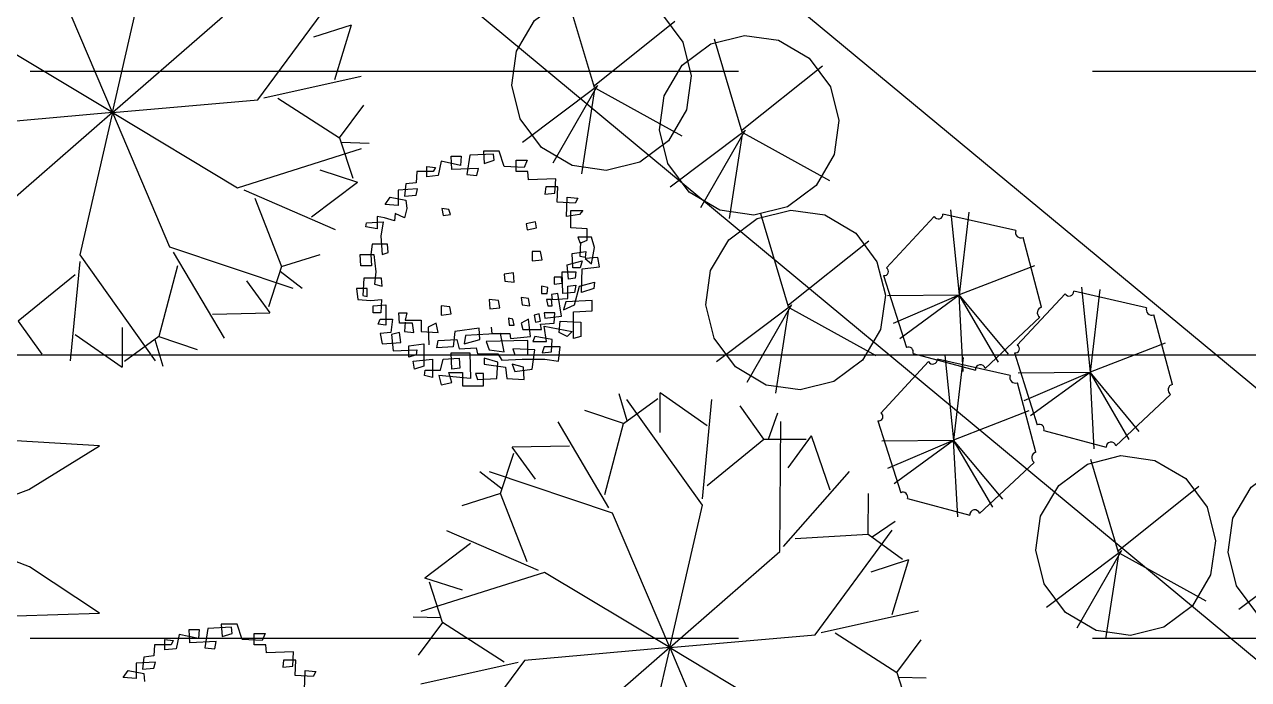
# Model space of a CAD drawing. Header units: millimetres. Extents: x 14950 to 15746, y 1103 to 1809.
# Drawn here: x 15449.818 to 15454.139, y 1470.82 to 1473.13 of the extents above; entities that cross this region are included whole.
import ezdxf
from ezdxf.xclip import XClip

# ---------------------------------------------------------------- set-up
doc = ezdxf.new("R2010")
doc.units = ezdxf.units.MM
doc.header["$LTSCALE"] = 10
doc.header["$MEASUREMENT"] = 0
doc.header["$XCLIPFRAME"] = 2
doc.linetypes.add('HIDDEN', pattern=[0.375, 0.25, -0.125])
for name, color, linetype in [('TN-CABL', 4, 'Continuous'), ('TZ-BASE', 253, 'Continuous'), ('TZ-CABL', 4, 'Continuous')]:
    doc.layers.add(name, color=color, linetype=linetype)
doc.linetypes.add('ZIGZAG', pattern='A,0.0001,-0.2,[131,ltypeshp.shx,S=0.2,R=0,X=-0.2,Y=0],-0.4,[131,ltypeshp.shx,S=0.2,R=180,X=0.2,Y=0],-0.2', length=0.8001)

# ---------------------------------------------------------------- blocks, each defined once
blk = doc.blocks.new('JD-DGHCDGH7DFXH')
at = {"layer": 'TZ-BASE'}
for p, q in [((388.9297, 17.0243), (424.2917, -12.3251)), ((409.5981, 0.8144), (416.8518, -5.191)), ((412.7949, -4.2054), (412.9103, -3.7035)), ((412.7949, -4.2054), (412.5933, -3.7315)), ((413.3079, -4.1601), (413.5806, -3.7912)), ((414.4967, -4.1166), (414.3986, -3.7881)), ((412.7949, -4.2054), (413.1833, -3.8672)), ((414.497, -4.1091), (414.7806, -3.883)), ((413.5057, -3.9385), (413.6386, -3.8953)), ((413.5798, -4.089), (413.6386, -3.8953)), ((412.7949, -4.2054), (412.3532, -3.9405)), ((415.018, -4.2741), (414.9199, -3.9457)), ((415.0183, -4.2666), (415.3019, -4.0405)), ((413.3297, -4.153), (413.6734, -4.0766)), ((414.5039, -4.1142), (414.2425, -4.3108)), ((414.5076, -4.1093), (414.3496, -4.3837)), ((414.4965, -4.1241), (414.4508, -4.4213)), ((414.5002, -4.1192), (414.8054, -4.2873)), ((412.7949, -4.2054), (413.3079, -4.1601)), ((413.3794, -4.1541), (413.597, -4.294)), ((413.597, -4.294), (413.6824, -4.1786)), ((412.7949, -4.2054), (412.2819, -4.2507)), ((412.7949, -4.2054), (412.4065, -4.5436)), ((412.7949, -4.2054), (412.6794, -4.7073)), ((412.7949, -4.2054), (412.9965, -4.6793)), ((412.7949, -4.2054), (413.2365, -4.4703)), ((415.0252, -4.2718), (414.7638, -4.4683)), ((415.0289, -4.2669), (414.8708, -4.5412)), ((415.0214, -4.2767), (415.3266, -4.4448)), ((413.597, -4.294), (413.6433, -4.4364)), ((413.6021, -4.3096), (413.7008, -4.3128)), ((415.0177, -4.2816), (414.972, -4.5788)), ((413.2365, -4.4703), (413.674, -4.3322)), ((413.9907, -4.359), (414.0261, -4.359)), ((413.9932, -4.406), (413.9907, -4.359)), ((414.0261, -4.359), (414.0235, -4.3916)), ((414.0564, -4.3554), (414.0463, -4.4241)), ((414.1399, -4.3518), (414.0564, -4.3554)), ((414.1045, -4.341), (414.107, -4.3843)), ((414.1601, -4.341), (414.1045, -4.341)), ((414.1424, -4.3735), (414.1399, -4.3518)), ((414.1778, -4.3952), (414.1601, -4.341)), ((413.5268, -4.4072), (413.6598, -4.4504)), ((413.9046, -4.3952), (413.935, -4.3988)), ((413.9046, -4.4313), (413.9046, -4.3952)), ((413.935, -4.3988), (413.9274, -4.4133)), ((413.9552, -4.3771), (413.9451, -4.4277)), ((414.0235, -4.3916), (413.9552, -4.3771)), ((414.0868, -4.4024), (413.9932, -4.406)), ((414.0817, -4.4277), (414.0868, -4.4024)), ((414.107, -4.3843), (414.1424, -4.3735)), ((414.2487, -4.3988), (414.1778, -4.3952)), ((414.2208, -4.3735), (414.2588, -4.3735)), ((414.2208, -4.4133), (414.2208, -4.3735)), ((414.2588, -4.3735), (414.2487, -4.3988)), ((413.4983, -4.5726), (413.6598, -4.4504)), ((413.8692, -4.4133), (413.8667, -4.453)), ((413.9274, -4.4133), (413.8692, -4.4133)), ((413.9451, -4.4277), (413.9046, -4.4313)), ((414.0463, -4.4241), (414.0817, -4.4277)), ((414.2613, -4.4133), (414.2208, -4.4133)), ((414.2638, -4.4422), (414.2613, -4.4133)), ((414.36, -4.4386), (414.2638, -4.4422)), ((414.3574, -4.4892), (414.36, -4.4386)), ((413.2584, -4.4774), (413.5813, -4.6176)), ((413.8718, -4.4747), (413.8035, -4.4783)), ((413.8035, -4.4783), (413.8035, -4.5325)), ((413.8313, -4.4566), (413.8262, -4.5)), ((413.8667, -4.453), (413.8313, -4.4566)), ((413.8667, -4.4964), (413.8718, -4.4747)), ((414.3245, -4.4675), (414.322, -4.4928)), ((414.322, -4.4928), (414.3574, -4.4892)), ((414.3675, -4.4675), (414.3245, -4.4675)), ((414.365, -4.5217), (414.3675, -4.4675)), ((413.2979, -4.5075), (413.3918, -4.7486)), ((413.7579, -4.5289), (413.7756, -4.5036)), ((413.8035, -4.5325), (413.7579, -4.5289)), ((413.7756, -4.5036), (413.8313, -4.5145)), ((413.8262, -4.5), (413.8667, -4.4964)), ((413.8313, -4.5145), (413.8338, -4.5434)), ((414.4282, -4.5253), (414.365, -4.5217)), ((414.3979, -4.5723), (414.4004, -4.5036)), ((414.4004, -4.5036), (414.4384, -4.5072)), ((414.4384, -4.5072), (414.4282, -4.5253)), ((413.7554, -4.5759), (413.7301, -4.5723)), ((413.7301, -4.5723), (413.7301, -4.6157)), ((413.7908, -4.5868), (413.7554, -4.5759)), ((413.7934, -4.5615), (413.7908, -4.5868)), ((413.8262, -4.5759), (413.7934, -4.5615)), ((413.8338, -4.5434), (413.8262, -4.5759)), ((413.9831, -4.547), (413.9578, -4.5434)), ((413.9578, -4.5434), (413.9628, -4.5687)), ((413.9628, -4.5687), (413.9881, -4.5651)), ((413.9881, -4.5651), (413.9831, -4.547)), ((414.4434, -4.5651), (414.3979, -4.5723)), ((414.4131, -4.5506), (414.4561, -4.5506)), ((414.4131, -4.6121), (414.4131, -4.5506)), ((414.4561, -4.5506), (414.4434, -4.5651)), ((415.1818, -4.8909), (415.0836, -4.5625)), ((415.6964, -4.5718), (415.5275, -4.7532)), ((415.9841, -4.6212), (415.7271, -4.5632)), ((415.754, -4.5488), (415.7845, -4.8487)), ((415.8185, -4.557), (415.7845, -4.8487)), ((413.6896, -4.6085), (413.6922, -4.594)), ((413.7301, -4.6157), (413.6896, -4.6085)), ((413.6922, -4.594), (413.7504, -4.5904)), ((413.7504, -4.5904), (413.7428, -4.641)), ((414.2891, -4.5904), (414.2562, -4.5976)), ((414.2562, -4.5976), (414.2588, -4.6193)), ((414.2588, -4.6193), (414.2917, -4.6121)), ((414.2917, -4.6121), (414.2891, -4.5904)), ((414.4712, -4.6157), (414.4131, -4.6121)), ((414.4712, -4.6554), (414.4712, -4.6157)), ((413.7428, -4.641), (413.7478, -4.706)), ((414.4384, -4.6446), (414.446, -4.6663)), ((414.4864, -4.6446), (414.4384, -4.6446)), ((414.446, -4.6663), (414.4712, -4.6554)), ((414.446, -4.7133), (414.4485, -4.6627)), ((414.4965, -4.6807), (414.4864, -4.6446)), ((415.182, -4.8834), (415.4656, -4.6573)), ((416.0751, -4.8916), (416.0097, -4.6462)), ((412.6794, -4.7073), (412.946, -5.0807)), ((412.9965, -4.6793), (413.4316, -4.8247)), ((413.01, -4.6979), (413.1889, -5.0011)), ((413.3918, -4.7486), (413.5286, -4.7054)), ((413.6694, -4.706), (413.7175, -4.706)), ((413.6719, -4.7458), (413.6694, -4.706)), ((413.7124, -4.6699), (413.7074, -4.706)), ((413.7074, -4.706), (413.7099, -4.7458)), ((413.7655, -4.6699), (413.7124, -4.6699)), ((413.7175, -4.706), (413.7251, -4.7675)), ((413.7478, -4.706), (413.7681, -4.6988)), ((413.7681, -4.6988), (413.7655, -4.6699)), ((414.3068, -4.6952), (414.2765, -4.6952)), ((414.2765, -4.6952), (414.2765, -4.7277)), ((414.3119, -4.7241), (414.3068, -4.6952)), ((414.4181, -4.7024), (414.4662, -4.6952)), ((414.4207, -4.753), (414.4181, -4.7024)), ((414.4662, -4.6952), (414.4637, -4.7169)), ((414.4864, -4.7386), (414.4965, -4.6807)), ((412.6794, -4.7303), (412.6459, -5.0807)), ((413.0243, -4.7455), (412.9585, -4.9957)), ((413.3918, -4.7486), (413.3455, -4.891)), ((413.7099, -4.7458), (413.6719, -4.7458)), ((414.2765, -4.7277), (414.3119, -4.7241)), ((414.4004, -4.7422), (414.4535, -4.7277)), ((414.4055, -4.7928), (414.4004, -4.7422)), ((414.446, -4.753), (414.4207, -4.753)), ((414.4637, -4.7169), (414.446, -4.7133)), ((414.4535, -4.7277), (414.446, -4.753)), ((414.4535, -4.7567), (414.5142, -4.7494)), ((414.5092, -4.7169), (414.4637, -4.7205)), ((414.4637, -4.7205), (414.4864, -4.7386)), ((414.5142, -4.7494), (414.5092, -4.7169)), ((416.0498, -4.7456), (415.7845, -4.8487)), ((412.663, -4.7772), (412.4627, -4.9409)), ((413.3867, -4.7642), (413.4647, -4.8247)), ((413.6821, -4.7892), (413.6795, -4.8506)), ((413.7453, -4.7892), (413.6821, -4.7892)), ((413.7251, -4.7675), (413.72, -4.8109)), ((413.7478, -4.8181), (413.7453, -4.7892)), ((414.2107, -4.7711), (414.1778, -4.7747)), ((414.1778, -4.7747), (414.1804, -4.8)), ((414.2132, -4.8036), (414.2107, -4.7711)), ((414.3802, -4.7856), (414.3549, -4.7856)), ((414.3549, -4.7856), (414.3549, -4.8109)), ((414.3827, -4.8073), (414.3802, -4.7856)), ((414.3827, -4.7675), (414.4308, -4.7675)), ((414.3852, -4.8434), (414.3827, -4.7675)), ((414.4282, -4.7892), (414.4055, -4.7928)), ((414.4308, -4.7675), (414.4282, -4.7892)), ((414.451, -4.8398), (414.4535, -4.7567)), ((415.5173, -4.7801), (415.5983, -5.0343)), ((413.2684, -4.7989), (413.3506, -4.912)), ((413.6568, -4.8253), (413.6618, -4.8651)), ((413.6947, -4.8253), (413.6568, -4.8253)), ((413.6947, -4.8542), (413.6947, -4.8253)), ((413.72, -4.8109), (413.7478, -4.8181)), ((414.1804, -4.8), (414.2132, -4.8036)), ((414.3321, -4.8217), (414.3094, -4.8181)), ((414.3094, -4.8181), (414.3094, -4.8434)), ((414.3296, -4.8434), (414.3321, -4.8217)), ((414.3549, -4.8109), (414.3827, -4.8073)), ((414.403, -4.8181), (414.4308, -4.8145)), ((414.403, -4.8615), (414.403, -4.8181)), ((414.4308, -4.8145), (414.4257, -4.8398)), ((414.4257, -4.8832), (414.4434, -4.8181)), ((414.4434, -4.8181), (414.4965, -4.8036)), ((414.494, -4.8253), (414.451, -4.8398)), ((414.4965, -4.8036), (414.494, -4.8253)), ((416.4459, -4.8937), (416.1889, -4.8357)), ((416.2158, -4.8213), (416.2463, -5.1212)), ((416.2803, -4.8295), (416.2463, -5.1212)), ((413.6618, -4.8651), (413.7074, -4.8687)), ((413.6795, -4.8506), (413.6947, -4.8542)), ((413.7074, -4.8687), (413.7453, -4.8651)), ((413.7453, -4.8651), (413.7428, -4.9121)), ((414.1576, -4.8687), (414.1247, -4.8651)), ((414.1247, -4.8651), (414.1272, -4.8976)), ((414.1627, -4.894), (414.1576, -4.8687)), ((414.2638, -4.8615), (414.2385, -4.8579)), ((414.2385, -4.8579), (414.2411, -4.8832)), ((414.2689, -4.8868), (414.2638, -4.8615)), ((414.3094, -4.8434), (414.3296, -4.8434)), ((414.3448, -4.8651), (414.3271, -4.8651)), ((414.3271, -4.8651), (414.3321, -4.8868)), ((414.3675, -4.8434), (414.3448, -4.847)), ((414.3448, -4.847), (414.3473, -4.8651)), ((414.3473, -4.8868), (414.3448, -4.8651)), ((414.3473, -4.8651), (414.403, -4.8615)), ((414.3802, -4.9229), (414.3675, -4.8434)), ((414.4257, -4.8398), (414.3852, -4.8434)), ((414.3954, -4.8723), (414.3878, -4.9012)), ((414.489, -4.8687), (414.3954, -4.8723)), ((414.489, -4.9048), (414.489, -4.8687)), ((415.5307, -4.8507), (415.7845, -4.8487)), ((415.5524, -4.9478), (415.7845, -4.8487)), ((415.5743, -5.0018), (415.7845, -4.8487)), ((415.9583, -5.0574), (415.7845, -4.8487)), ((415.923, -5.0856), (415.7845, -4.8487)), ((415.7989, -5.119), (415.7845, -4.8487)), ((416.1582, -4.8443), (415.9893, -5.0257)), ((413.1481, -4.9159), (413.3506, -4.912)), ((413.7149, -4.8868), (413.7605, -4.8832)), ((413.7149, -4.9121), (413.7149, -4.8868)), ((413.7428, -4.9121), (413.7149, -4.9121)), ((413.7605, -4.8832), (413.7605, -4.9555)), ((413.806, -4.9121), (413.8338, -4.9121)), ((413.8085, -4.9482), (413.806, -4.9121)), ((413.8338, -4.9121), (413.8288, -4.9374)), ((413.9856, -4.8904), (413.9552, -4.8868)), ((413.9552, -4.8868), (413.9552, -4.9193)), ((413.9552, -4.9193), (413.9907, -4.9157)), ((413.9907, -4.9157), (413.9856, -4.8904)), ((414.1272, -4.8976), (414.1627, -4.894)), ((414.2411, -4.8832), (414.2689, -4.8868)), ((414.3018, -4.9157), (414.2841, -4.9193)), ((414.2841, -4.9193), (414.2891, -4.9446)), ((414.3068, -4.941), (414.3018, -4.9157)), ((414.3195, -4.9121), (414.322, -4.9302)), ((414.3574, -4.9121), (414.3195, -4.9121)), ((414.322, -4.9302), (414.3802, -4.9229)), ((414.3321, -4.8868), (414.3473, -4.8868)), ((414.3549, -4.9482), (414.3574, -4.9121)), ((414.3878, -4.9012), (414.4257, -4.8832)), ((414.4232, -4.9085), (414.489, -4.9048)), ((414.4232, -5.0024), (414.4232, -4.9085)), ((415.1889, -4.8886), (414.9275, -5.0851)), ((415.1926, -4.8836), (415.0346, -5.158)), ((415.1815, -4.8984), (415.1358, -5.1956)), ((415.1852, -4.8935), (415.4904, -5.0616)), ((416.5369, -5.1641), (416.4715, -4.9187)), ((412.4627, -4.9409), (412.5461, -5.0577)), ((412.8291, -4.9639), (412.8291, -5.1037)), ((413.7326, -4.9518), (413.7402, -4.9338)), ((413.7605, -4.9555), (413.7326, -4.9518)), ((413.7402, -4.9338), (413.7832, -4.9338)), ((413.7832, -4.9338), (413.7782, -4.9808)), ((413.8541, -4.9482), (413.8085, -4.9482)), ((413.8288, -4.9446), (413.8262, -4.9771)), ((413.8288, -4.9374), (413.8844, -4.9374)), ((413.8591, -4.9808), (413.8541, -4.9482)), ((413.8844, -4.9374), (413.8844, -4.9771)), ((413.9375, -4.9482), (413.9097, -4.9627)), ((413.9097, -4.9627), (413.9122, -5.0241)), ((413.9451, -4.9808), (413.9375, -4.9482)), ((414.0893, -4.9663), (414.0033, -4.9771)), ((414.0918, -5.0061), (414.0893, -4.9663)), ((414.1323, -4.9627), (414.1348, -4.9844)), ((414.2082, -4.9338), (414.193, -4.9302)), ((414.193, -4.9302), (414.1955, -4.9555)), ((414.1955, -4.9555), (414.2132, -4.9555)), ((414.2132, -4.9555), (414.2082, -4.9338)), ((414.2638, -4.9338), (414.2385, -4.9482)), ((414.2385, -4.9482), (414.2436, -4.9699)), ((414.2714, -4.9952), (414.2638, -4.9338)), ((414.2891, -4.9446), (414.3068, -4.941)), ((414.3068, -4.9518), (414.3549, -4.9482)), ((414.3094, -4.9699), (414.3068, -4.9518)), ((414.3195, -4.9591), (414.4181, -4.9771)), ((414.3271, -5.0133), (414.3195, -4.9591)), ((414.3726, -4.9808), (414.3751, -4.941)), ((414.3751, -4.941), (414.4485, -4.9446)), ((414.4485, -4.9446), (414.4485, -4.9952)), ((415.8759, -5.1079), (416.0686, -4.9271)), ((412.663, -4.9878), (412.8291, -5.1037)), ((412.9585, -4.9957), (412.8374, -5.0837)), ((412.9452, -5.0053), (412.9727, -5.1002)), ((412.9585, -4.9957), (413.0946, -5.0412)), ((413.7782, -4.9808), (413.7402, -4.9844)), ((413.7402, -4.9844), (413.7478, -5.0205)), ((413.8085, -4.9808), (413.7807, -4.988)), ((413.7807, -4.988), (413.7858, -5.0458)), ((413.8136, -5.0169), (413.8085, -4.9808)), ((413.8262, -4.9771), (413.8591, -4.9808)), ((413.8844, -4.9771), (413.9451, -4.9808)), ((413.9401, -5.035), (413.9451, -5.0097)), ((413.9451, -5.0097), (414.0109, -5.0061)), ((414.0033, -4.9771), (413.9982, -5.0314)), ((414.0109, -5.0061), (414.0185, -5.0386)), ((414.0412, -4.9916), (414.0362, -5.0205)), ((414.0362, -5.0205), (414.0918, -5.0061)), ((414.1652, -4.9844), (414.0412, -4.9916)), ((414.2613, -5.0097), (414.1146, -5.0133)), ((414.1348, -4.9844), (414.1981, -4.9844)), ((414.1778, -5.0494), (414.1652, -4.9844)), ((414.1981, -4.9844), (414.2006, -5.0024)), ((414.2006, -5.0024), (414.2714, -4.9952)), ((414.2436, -4.9699), (414.3094, -4.9699)), ((414.2613, -5.0603), (414.2613, -5.0097)), ((414.2866, -4.9952), (414.279, -5.0133)), ((414.3473, -5.0061), (414.2866, -4.9952)), ((414.3448, -5.0494), (414.3473, -5.0061)), ((414.4004, -4.9952), (414.3726, -4.9808)), ((414.4181, -4.9771), (414.4004, -4.9952)), ((414.4485, -4.9952), (414.4232, -5.0024)), ((413.7478, -5.0205), (413.8136, -5.0169)), ((413.7858, -5.0458), (413.8692, -5.0422)), ((413.8414, -5.0277), (413.8945, -5.0205)), ((413.8414, -5.0675), (413.8414, -5.0277)), ((413.8692, -5.0422), (413.8667, -5.0603)), ((413.8945, -5.0205), (413.8945, -5.1)), ((413.9982, -5.0314), (413.9401, -5.035)), ((413.9907, -5.053), (414.0564, -5.053)), ((413.9932, -5.1109), (413.9907, -5.053)), ((414.0185, -5.0386), (414.0792, -5.035)), ((414.0564, -5.053), (414.0589, -5.1434)), ((414.0792, -5.035), (414.0842, -5.0567)), ((414.1146, -5.0133), (414.1247, -5.0422)), ((414.1247, -5.0422), (414.1778, -5.0494)), ((414.2082, -5.0386), (414.2158, -5.0603)), ((414.2866, -5.0422), (414.2082, -5.0386)), ((414.2765, -5.1109), (414.2866, -5.0422)), ((414.279, -5.0133), (414.3271, -5.0133)), ((414.3195, -5.0314), (414.3119, -5.053)), ((414.3119, -5.053), (414.3448, -5.0494)), ((414.3751, -5.0314), (414.3195, -5.0314)), ((414.3701, -5.082), (414.3751, -5.0314)), ((415.6214, -5.0546), (415.8414, -5.1135)), ((415.9791, -5.0526), (416.0601, -5.3068)), ((416.5116, -5.0182), (416.2463, -5.1212)), ((413.8667, -5.0603), (413.8414, -5.0675)), ((413.8566, -5.082), (413.9249, -5.0747)), ((413.8616, -5.1109), (413.8566, -5.082)), ((413.9249, -5.0747), (413.9249, -5.1398)), ((413.9527, -5.1145), (413.9628, -5.0747)), ((413.9628, -5.0747), (414.0185, -5.0711)), ((414.0185, -5.0711), (414.021, -5.1073)), ((414.0842, -5.0567), (414.1551, -5.0567)), ((414.107, -5.0711), (414.107, -5.0928)), ((414.1551, -5.0856), (414.107, -5.0711)), ((414.107, -5.0928), (414.1829, -5.1037)), ((414.1525, -5.1434), (414.1551, -5.0856)), ((414.1551, -5.0567), (414.1702, -5.0783)), ((414.1702, -5.0783), (414.2411, -5.0747)), ((414.2057, -5.0928), (414.2158, -5.1181)), ((414.2461, -5.1037), (414.2057, -5.0928)), ((414.2158, -5.0603), (414.2613, -5.0603)), ((414.2411, -5.0747), (414.322, -5.0747)), ((414.322, -5.0747), (414.3701, -5.082)), ((415.6765, -5.0838), (415.5076, -5.2652)), ((415.9643, -5.1332), (415.7072, -5.0752)), ((415.7342, -5.0609), (415.7647, -5.3607)), ((415.7987, -5.0691), (415.7647, -5.3607)), ((413.8945, -5.1), (413.8616, -5.1109)), ((413.8971, -5.1326), (413.8996, -5.1145)), ((413.9249, -5.1398), (413.8971, -5.1326)), ((413.8996, -5.1145), (413.9527, -5.1145)), ((413.9476, -5.1326), (413.9552, -5.1651)), ((414.0589, -5.1434), (413.9476, -5.1326)), ((413.9831, -5.1217), (414.0311, -5.1217)), ((413.9932, -5.1579), (413.9831, -5.1217)), ((414.021, -5.1073), (413.9932, -5.1109)), ((414.0311, -5.1217), (414.0311, -5.1687)), ((414.0767, -5.1253), (414.0842, -5.147)), ((414.1045, -5.1253), (414.0767, -5.1253)), ((414.1045, -5.1687), (414.1045, -5.1253)), ((414.1829, -5.1037), (414.1879, -5.1434)), ((414.2158, -5.1181), (414.2765, -5.1109)), ((414.2487, -5.147), (414.2461, -5.1037)), ((415.9925, -5.1232), (416.2463, -5.1212)), ((416.0142, -5.2204), (416.2463, -5.1212)), ((416.0361, -5.2744), (416.2463, -5.1212)), ((416.4201, -5.3299), (416.2463, -5.1212)), ((416.3848, -5.3581), (416.2463, -5.1212)), ((416.2607, -5.3916), (416.2463, -5.1212)), ((413.9552, -5.1651), (413.9932, -5.1579)), ((414.0311, -5.1687), (414.1045, -5.1687)), ((414.0842, -5.147), (414.1525, -5.1434)), ((414.1879, -5.1434), (414.2487, -5.147)), ((416.0553, -5.4037), (415.9898, -5.1583)), ((414.612, -5.2924), (414.5845, -5.1976)), ((414.5988, -5.3021), (414.7199, -5.2141)), ((414.8778, -5.5905), (414.6112, -5.2171)), ((414.7281, -5.3339), (414.7281, -5.1941)), ((414.8942, -5.3099), (414.7281, -5.1941)), ((414.8778, -5.5675), (414.9113, -5.2171)), ((416.3377, -5.3804), (416.5304, -5.1996)), ((414.5988, -5.3021), (414.4626, -5.2566)), ((415.0945, -5.3568), (415.0111, -5.24)), ((415.1109, -5.3568), (415.1444, -5.264)), ((416.03, -5.2577), (415.7647, -5.3607)), ((414.5473, -5.5999), (414.3684, -5.2967)), ((414.5329, -5.5523), (414.5988, -5.3021)), ((415.1508, -5.7542), (415.1546, -5.2954)), ((415.4975, -5.2921), (415.5785, -5.5464)), ((414.8942, -5.5206), (415.0945, -5.3568)), ((415.0945, -5.3568), (415.2442, -5.3568)), ((415.1805, -5.4586), (415.2627, -5.3455)), ((415.3289, -5.5369), (415.2627, -5.3455)), ((416.0832, -5.3271), (416.3032, -5.3861)), ((414.4091, -5.3819), (414.2067, -5.3858)), ((414.2888, -5.4989), (414.2067, -5.3858)), ((415.5109, -5.3628), (415.7647, -5.3607)), ((415.5326, -5.4599), (415.7647, -5.3607)), ((415.5545, -5.5139), (415.7647, -5.3607)), ((415.9385, -5.5695), (415.7647, -5.3607)), ((415.9031, -5.5977), (415.7647, -5.3607)), ((415.779, -5.6311), (415.7647, -5.3607)), ((414.1655, -5.5492), (414.2117, -5.4068)), ((415.8561, -5.6199), (416.0487, -5.4391)), ((416.3468, -5.7571), (416.2487, -5.4287)), ((414.1706, -5.5336), (414.0926, -5.473)), ((414.5608, -5.6185), (414.1256, -5.4731)), ((415.1643, -5.7356), (415.3974, -5.4718)), ((416.3471, -5.7496), (416.6307, -5.5235)), ((414.1655, -5.5492), (414.0286, -5.5924)), ((414.2593, -5.7903), (414.1655, -5.5492)), ((415.4634, -5.6926), (415.4646, -5.549)), ((415.6015, -5.5666), (415.8215, -5.6256)), ((414.7624, -6.0924), (414.8778, -5.5905)), ((414.7624, -6.0924), (414.5608, -5.6185)), ((415.4767, -5.7022), (415.5584, -5.6468)), ((414.2988, -5.8204), (413.9759, -5.6802)), ((415.2051, -5.7073), (415.4634, -5.6926)), ((415.2754, -6.0471), (415.5481, -5.6781)), ((415.4634, -5.6926), (415.5845, -5.7805)), ((414.059, -5.7252), (413.8975, -5.8474)), ((414.7624, -6.0924), (415.1508, -5.7542)), ((415.4732, -5.8254), (415.6061, -5.7822)), ((415.5473, -5.976), (415.6061, -5.7822)), ((416.354, -5.7548), (416.0926, -5.9513)), ((416.3577, -5.7498), (416.1996, -6.0242)), ((416.3466, -5.7646), (416.3008, -6.0618)), ((416.3503, -5.7597), (416.6555, -5.9278)), ((417.0332, -5.7616), (416.7718, -5.9581)), ((414.3207, -5.8275), (413.8832, -5.9656)), ((414.7624, -6.0924), (414.3207, -5.8275)), ((414.0304, -5.8905), (413.8975, -5.8474)), ((413.9602, -6.0038), (413.9139, -5.8614)), ((413.9551, -5.9882), (413.8565, -5.985)), ((413.9602, -6.0038), (413.8749, -6.1192)), ((414.1778, -6.1437), (413.9602, -6.0038)), ((415.2972, -6.04), (415.6409, -5.9635)), ((413.0301, -6.0464), (413.02, -6.097)), ((413.0984, -6.0609), (413.0301, -6.0464)), ((413.0655, -6.0284), (413.101, -6.0284)), ((413.0681, -6.0754), (413.0655, -6.0284)), ((413.101, -6.0284), (413.0984, -6.0609)), ((413.1313, -6.0248), (413.1212, -6.0934)), ((413.2148, -6.0211), (413.1313, -6.0248)), ((413.1794, -6.0103), (413.1819, -6.0537)), ((413.235, -6.0103), (413.1794, -6.0103)), ((413.1819, -6.0537), (413.2173, -6.0428)), ((413.2173, -6.0428), (413.2148, -6.0211)), ((413.2527, -6.0645), (413.235, -6.0103)), ((413.2957, -6.0428), (413.3337, -6.0428)), ((413.2957, -6.0826), (413.2957, -6.0428)), ((413.3337, -6.0428), (413.3235, -6.0681)), ((414.7624, -6.0924), (415.2754, -6.0471)), ((415.3469, -6.0411), (415.5645, -6.181)), ((412.9441, -6.0826), (412.9416, -6.1223)), ((413.0023, -6.0826), (412.9441, -6.0826)), ((412.9795, -6.0645), (413.0099, -6.0681)), ((412.9795, -6.1007), (412.9795, -6.0645)), ((413.0099, -6.0681), (413.0023, -6.0826)), ((413.1617, -6.0717), (413.0681, -6.0754)), ((413.1566, -6.097), (413.1617, -6.0717)), ((413.3235, -6.0681), (413.2527, -6.0645)), ((413.3362, -6.0826), (413.2957, -6.0826)), ((413.3387, -6.1115), (413.3362, -6.0826)), ((414.7624, -6.0924), (414.2493, -6.1377)), ((414.7624, -6.0924), (414.3739, -6.4306)), ((414.7624, -6.0924), (414.6469, -6.5943)), ((414.7624, -6.0924), (414.964, -6.5663)), ((414.7624, -6.0924), (415.204, -6.3573)), ((415.5645, -6.181), (415.6498, -6.0656)), ((412.9062, -6.126), (412.9011, -6.1693)), ((412.9416, -6.1223), (412.9062, -6.126)), ((413.02, -6.097), (412.9795, -6.1007)), ((413.1212, -6.0934), (413.1566, -6.097)), ((413.4348, -6.1079), (413.3387, -6.1115)), ((413.4323, -6.1585), (413.4348, -6.1079)), ((412.8328, -6.1983), (412.8505, -6.173)), ((412.8505, -6.173), (412.9062, -6.1838)), ((412.9467, -6.144), (412.8784, -6.1477)), ((412.8784, -6.1477), (412.8784, -6.2019)), ((412.9011, -6.1693), (412.9416, -6.1657)), ((412.9416, -6.1657), (412.9467, -6.144)), ((413.3994, -6.1368), (413.3969, -6.1621)), ((413.3969, -6.1621), (413.4323, -6.1585)), ((413.4424, -6.1368), (413.3994, -6.1368)), ((413.4399, -6.191), (413.4424, -6.1368)), ((413.4728, -6.2416), (413.4753, -6.173)), ((413.4753, -6.173), (413.5133, -6.1766)), ((413.5133, -6.1766), (413.5031, -6.1946)), ((414.2275, -6.1448), (413.8839, -6.2212)), ((414.2493, -6.1377), (413.9766, -6.5066)), ((412.8784, -6.2019), (412.8328, -6.1983)), ((412.9062, -6.1838), (412.9087, -6.2127)), ((413.5031, -6.1946), (413.4399, -6.191)), ((415.5645, -6.181), (415.6108, -6.3233)), ((415.5696, -6.1966), (415.6683, -6.1997))]:
    blk.add_line(p, q, dxfattribs=at)
for centre, radius, start, end in [((412.519, -6.7265), 1.3653, 80.3031, 129.6968), ((411.8398, -4.192), 1.4965, 262.5921, 307.4077), ((411.8769, -7.0218), 1.3653, 50.3031, 99.6968), ((412.556, -4.4873), 1.4965, 232.5921, 277.4077)]:
    blk.add_arc(centre, radius, start, end, dxfattribs=at)
for centre in [(414.5216, -4.0921), (415.0429, -4.2497), (415.2066, -4.8664), (416.3717, -5.7326), (417.0509, -5.7395)]:
    blk.add_ellipse(centre, major_axis=(0.2123, 0.2361), ratio=1, dxfattribs=at)
for centre, major_axis, start_param, end_param in [((415.7107, -4.5638), (0.011, 0.0122), 2.810229, 5.484201), ((416.0026, -4.6278), (0.0132, 0.0146), 1.957942, 4.240579), ((415.5205, -4.7659), (0.0097, 0.0108), 3.65516, 6.510752), ((416.1725, -4.8363), (0.011, 0.0122), 2.810229, 5.484201), ((416.0795, -4.9107), (0.0131, 0.0146), 0.959749, 3.282607), ((416.4644, -4.9003), (0.0132, 0.0146), 1.957942, 4.240579), ((415.6057, -5.0491), (-0.0123, 0.0111), 3.537946, 5.9104), ((415.9823, -5.0384), (0.0097, 0.0108), 3.65516, 6.510752), ((415.6909, -5.0759), (0.011, 0.0122), 2.810229, 5.484201), ((415.8589, -5.1124), (0.0118, 0.0131), 5.707203, 8.650472), ((415.9828, -5.1399), (0.0132, 0.0146), 1.957942, 4.240579), ((416.5414, -5.1833), (0.0131, 0.0146), 0.959749, 3.282607), ((415.5006, -5.2779), (0.0097, 0.0108), 3.65516, 6.510752), ((416.0675, -5.3216), (-0.0123, 0.0111), 3.537946, 5.9104), ((416.3207, -5.3849), (0.0118, 0.0131), 5.707203, 8.650472), ((416.0597, -5.4228), (0.0131, 0.0146), 0.959749, 3.282607), ((415.5859, -5.5612), (-0.0123, 0.0111), 3.537946, 5.9104), ((415.8391, -5.6245), (0.0118, 0.0131), 5.707203, 8.650472)]:
    blk.add_ellipse(centre, major_axis=major_axis, ratio=1, start_param=start_param, end_param=end_param, dxfattribs=at)

msp = doc.modelspace()

# ---------------------------------------------------------------- linework, layer by layer
at = {"layer": 'TN-CABL', "linetype": 'ZIGZAG', "ltscale": 0.5}
msp.add_lwpolyline([(15037.3377, 1471.9655), (15535.1881, 1471.9655)], dxfattribs=at)
at = {"layer": 'TZ-CABL', "linetype": 'HIDDEN'}
for points in [[(15037.3377, 1472.9655), (15535.4415, 1472.9655)], [(15037.3377, 1471.9655), (15535.1881, 1471.9655)], [(15037.3377, 1470.9655), (15535.4415, 1470.9655)]]:
    msp.add_lwpolyline(points, dxfattribs=at)

# ---------------------------------------------------------------- block references
at = {"layer": 'TZ-BASE'}
ref = msp.add_blockref('JD-DGHCDGH7DFXH', (15037.333, 1477.0248), dxfattribs=at)
XClip(ref).set_block_clipping_path([(-0.066111234, 74.999970863), (699.933616811, 75.6206052864), (700.0658361092, -74.3793364424), (0.0661112341, -74.999970863)])

doc.saveas('drawing.dxf')
